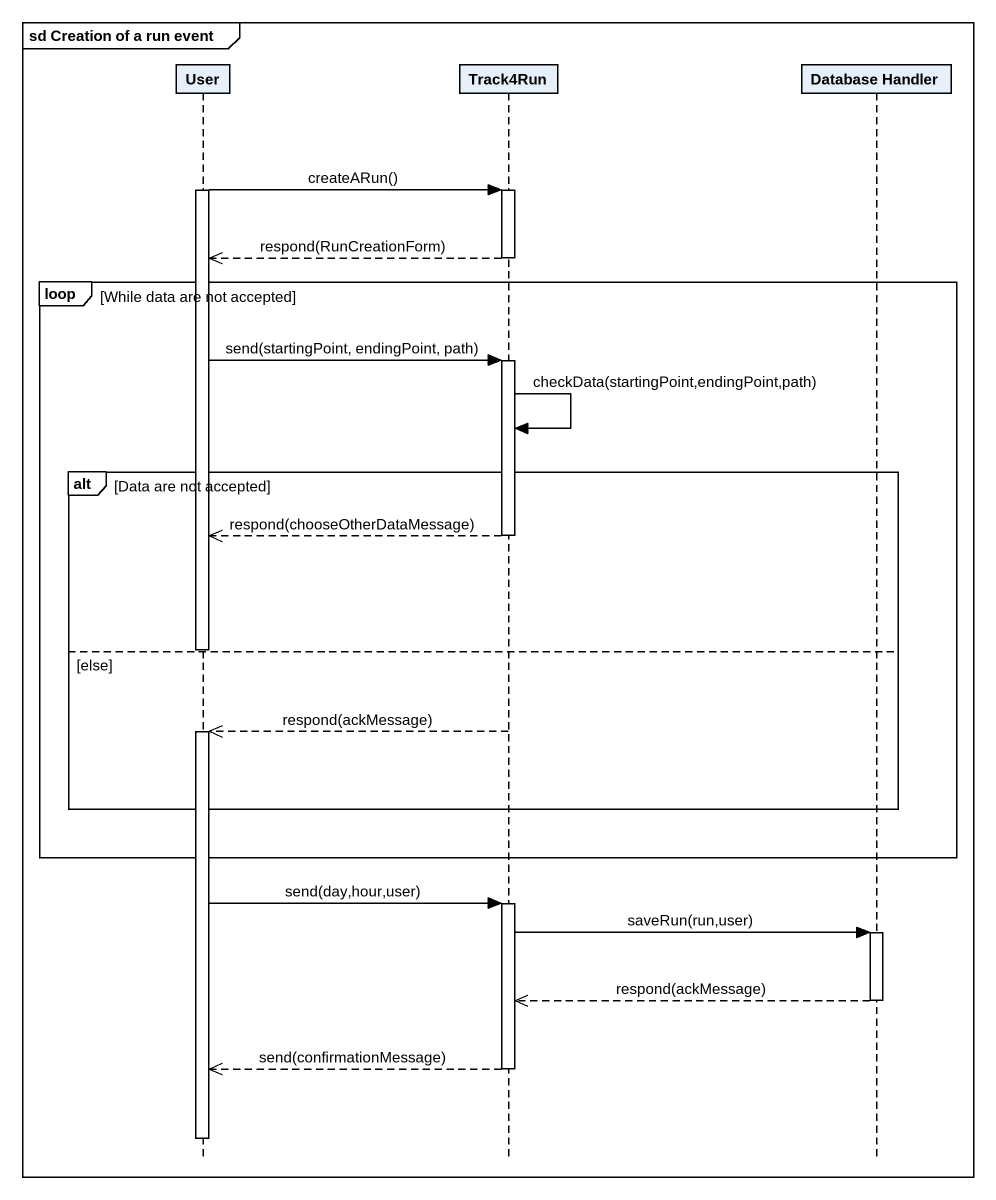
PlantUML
@startuml
mainframe sd Creation of a run event
hide footbox
participant User
participant Track4Run
participant "Database Handler" as Database_Handler

activate User
User -> Track4Run : createARun()
activate Track4Run
Track4Run -->> User : respond(RunCreationForm)
deactivate Track4Run
loop While data are not accepted
  User -> Track4Run : send(startingPoint, endingPoint, path)
  activate Track4Run
  Track4Run -> Track4Run : checkData(startingPoint,endingPoint,path)
  alt Data are not accepted
    Track4Run -->> User : respond(chooseOtherDataMessage)
    deactivate Track4Run
    deactivate User
  else else
    Track4Run -->> User : respond(ackMessage)
    activate User
  end
end
User -> Track4Run : send(day,hour,user)
activate Track4Run
Track4Run -> Database_Handler : saveRun(run,user)
activate Database_Handler
Database_Handler -->> Track4Run : respond(ackMessage)
deactivate Database_Handler
Track4Run -->> User : send(confirmationMessage)
deactivate Track4Run
deactivate User
@enduml
